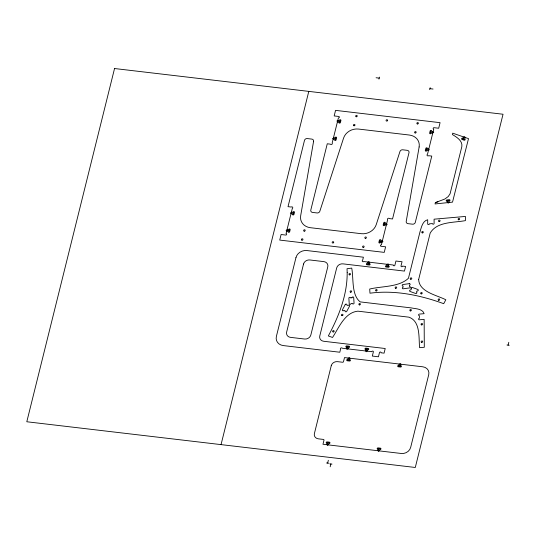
<?xml version="1.0" encoding="UTF-8"?>
<svg xmlns="http://www.w3.org/2000/svg" width="536" height="536" viewBox="0 0 536 536"><rect width="100%" height="100%" fill="white"/><g stroke="black" fill="none" stroke-linecap="round" stroke-linejoin="round"><path stroke-width="0.8" d="M221.046 444.612L308.79 91.388M288.904 231.666L289.406 229.649M293.219 214.279L293.721 212.269M335.335 139.802L335.838 137.792M339.656 122.422L340.152 120.412M378.945 79.12L379.448 77.104M346.45 348.722L346.799 347.328L346.457 347.288A0.797 0.69 -19.9 0 1 345.861 346.497A0.797 0.69 -19.9 0 1 346.799 345.894L349.016 346.156A0.797 0.69 -19.9 0 1 349.606 346.939A0.797 0.69 -19.9 0 1 348.668 347.549L347.978 348.903M367.984 262.037L367.294 263.39A0.797 0.69 -19.9 0 0 366.356 264A0.797 0.69 -19.9 0 0 366.952 264.784L369.163 265.045A0.797 0.69 -19.9 0 0 370.101 264.436A0.797 0.69 -19.9 0 0 369.505 263.652L369.163 263.612L369.512 262.218M347.033 349.546L347.737 346.718M368.225 264.215L368.929 261.394M326.799 444.719L327.148 443.326L326.806 443.285A0.797 0.69 -19.9 0 1 326.216 442.495A0.797 0.69 -19.9 0 1 327.148 441.892L329.365 442.153A0.797 0.69 -19.9 0 1 329.955 442.937A0.797 0.69 -19.9 0 1 329.017 443.54L328.327 444.9M348.333 358.035L347.643 359.388A0.797 0.69 -19.9 0 0 346.705 359.991A0.797 0.69 -19.9 0 0 347.301 360.782L349.512 361.043A0.797 0.69 -19.9 0 0 350.45 360.433A0.797 0.69 -19.9 0 0 349.861 359.649L349.519 359.609L349.861 358.216M327.382 445.543L328.086 442.716M348.581 360.212L349.278 357.385M379.642 242.339L380.145 240.329M383.964 224.959L384.459 222.943M327.637 463.104L328.34 460.277M330.176 466.802L330.88 463.982M429.684 89.68L430.18 87.669M365.572 350.973L365.914 349.573L365.572 349.532A0.797 0.69 -19.9 0 1 364.983 348.748A0.797 0.69 -19.9 0 1 365.921 348.145L368.132 348.407A0.797 0.69 -19.9 0 1 368.728 349.191A0.797 0.69 -19.9 0 1 367.79 349.794L367.1 351.147M387.099 264.288L386.416 265.642A0.797 0.69 -19.9 0 0 385.478 266.245A0.797 0.69 -19.9 0 0 386.067 267.035L388.278 267.29A0.797 0.69 -19.9 0 0 389.216 266.687A0.797 0.69 -19.9 0 0 388.627 265.903L388.285 265.863L388.633 264.469M366.148 351.797L366.852 348.97M387.347 266.466L388.051 263.638M426.08 150.482L426.576 148.472M430.395 133.102L430.897 131.086M377.786 450.716L378.128 449.322L377.786 449.282A0.797 0.69 -19.9 0 1 377.197 448.498A0.797 0.69 -19.9 0 1 378.135 447.888L380.346 448.15A0.797 0.69 -19.9 0 1 380.942 448.933A0.797 0.69 -19.9 0 1 380.004 449.543L379.314 450.897M399.313 364.031L398.63 365.385A0.797 0.69 -19.9 0 0 397.692 365.994A0.797 0.69 -19.9 0 0 398.282 366.778L400.499 367.039A0.797 0.69 -19.9 0 0 401.43 366.436A0.797 0.69 -19.9 0 0 400.841 365.646L400.499 365.606L400.848 364.212M378.369 451.54L379.066 448.719M399.561 366.215L400.265 363.388M508.095 345.13L508.798 342.303M435.366 202.601L435.031 203.948L452.531 202.132L468.511 138.63L452.732 133.176L452.391 134.549C456.679 137.129 462.87 140.854 461.811 146.737L450.066 193.824L448.203 196.571L444.847 199.024L435.366 202.601L437.905 201.878M463.72 136.975L462.709 138.154A0.797 0.69 -19.9 0 0 461.657 138.556A0.797 0.69 -19.9 0 0 462.005 139.461L464.029 140.204A0.797 0.69 -19.9 0 0 465.081 139.809A0.797 0.69 -19.9 0 0 464.732 138.898L465.134 137.464M463.365 139.179L464.806 136.513M446.97 200.605L449.235 200.37M376.091 77.747L379.2 78.109M429.932 88.674L433.041 89.043M337.781 120.453L339.389 120.319A0.797 0.69 -19.9 0 1 340.327 119.716A0.797 0.69 -19.9 0 1 340.916 120.499L340.42 122.51A0.797 0.69 -19.9 0 1 339.482 123.119A0.797 0.69 -19.9 0 1 338.893 122.335L337.432 121.84M433.115 131.668L431.661 131.179A0.797 0.69 -19.9 0 0 431.065 130.389A0.797 0.69 -19.9 0 0 430.133 130.998L429.631 133.008A0.797 0.69 -19.9 0 0 430.22 133.792A0.797 0.69 -19.9 0 0 431.158 133.189L432.773 133.062M336.796 121.049L339.904 121.417M430.643 132.091L433.751 132.459M333.459 137.832L335.074 137.705A0.797 0.69 -19.9 0 1 336.012 137.095A0.797 0.69 -19.9 0 1 336.601 137.886L336.099 139.896A0.797 0.69 -19.9 0 1 335.161 140.499A0.797 0.69 -19.9 0 1 334.571 139.715L333.117 139.226M428.8 149.048L427.339 148.559A0.797 0.69 -19.9 0 0 426.75 147.775A0.797 0.69 -19.9 0 0 425.812 148.378L425.309 150.395A0.797 0.69 -19.9 0 0 425.906 151.179A0.797 0.69 -19.9 0 0 426.844 150.576L428.452 150.442M332.481 138.435L335.59 138.797M426.328 149.477L429.437 149.839M291.343 212.31L292.958 212.176A0.797 0.69 -19.9 0 1 293.896 211.573A0.797 0.69 -19.9 0 1 294.485 212.357L293.989 214.373A0.797 0.69 -19.9 0 1 293.051 214.976A0.797 0.69 -19.9 0 1 292.455 214.192L291.001 213.697M386.684 223.525L385.23 223.036A0.797 0.69 -19.9 0 0 384.634 222.252A0.797 0.69 -19.9 0 0 383.696 222.855L383.2 224.865A0.797 0.69 -19.9 0 0 383.789 225.649A0.797 0.69 -19.9 0 0 384.727 225.046L386.342 224.919M290.365 212.906L293.473 213.274M384.212 223.954L387.32 224.316M287.028 229.689L288.636 229.562A0.797 0.69 -19.9 0 1 289.574 228.952A0.797 0.69 -19.9 0 1 290.17 229.743L289.668 231.753A0.797 0.69 -19.9 0 1 288.73 232.356A0.797 0.69 -19.9 0 1 288.14 231.572L286.68 231.083M382.369 240.912L380.908 240.416A0.797 0.69 -19.9 0 0 380.319 239.632A0.797 0.69 -19.9 0 0 379.381 240.235L378.878 242.252A0.797 0.69 -19.9 0 0 379.475 243.036A0.797 0.69 -19.9 0 0 380.406 242.433L382.021 242.299M286.043 230.292L289.152 230.654M379.897 241.334L383.005 241.703M367.12 264.087L369.338 264.349M386.242 266.338L388.453 266.6M506.989 345.003L509.2 345.264M346.625 346.591L348.842 346.852M365.746 348.842L367.957 349.097M347.469 360.085L349.686 360.346M398.456 366.081L400.667 366.343M326.98 442.589L329.191 442.85M377.96 448.585L380.171 448.846M326.531 462.97L328.749 463.231M329.774 463.848L331.985 464.109M462.354 138.811L464.384 139.548M448.94 202.501L449.255 201.067A0.797 0.69 -19.9 0 0 450.019 200.29A0.797 0.69 -19.9 0 0 449.222 199.673L446.95 199.908A0.797 0.69 -19.9 0 0 446.187 200.685A0.797 0.69 -19.9 0 0 446.984 201.302L447.339 201.268L447.372 202.662M448.103 200.491L448.176 203.318M333.714 242.44A0.797 0.69 -19.9 0 1 332.467 242.935A0.797 0.69 -19.9 0 1 332.588 241.756A0.797 0.69 -19.9 0 1 333.727 242.259M387.548 120.667A0.797 0.69 -19.9 0 1 386.228 120.881A0.797 0.69 -19.9 0 1 386.684 119.736A0.797 0.69 -19.9 0 1 387.615 120.493M347.181 272.409C347.375 294.901 338.792 316.401 328.34 335.938L332.541 337.472C338.926 327.731 344.675 312.481 357.901 311.168L408.881 317.165C420.666 321.278 418.623 337.68 419.594 347.676L424.298 347.268L424.15 319.376L419.447 319.791A0.864 0.744 -19.9 0 1 418.589 319.141A0.864 0.744 -19.9 0 1 419.373 318.284L419.353 315.61A0.864 0.744 -19.9 0 1 418.569 314.893A0.864 0.744 -19.9 0 1 419.413 314.089L424.117 313.681C422.576 308.562 415.474 308.863 411.186 307.899L360.205 301.895C351.248 295.021 353.747 278.157 351.723 268.094L347.033 268.724L347.181 272.409M418.656 279.457C419.139 292.053 436.82 295.095 445.825 299.765L443.708 303.684C420.264 295.142 394.952 289.889 369.974 293.199L369.699 289.038C381.96 286.023 398.864 287.323 408.459 278.258L419.976 231.9C421.363 227.505 422.469 221.053 427.681 219.74L427.701 223.927A0.864 0.744 -19.9 0 0 428.525 224.611A0.864 0.744 -19.9 0 0 429.403 223.84L432.411 223.579A0.864 0.744 -19.9 0 0 433.296 224.195A0.864 0.744 -19.9 0 0 434.106 223.365L434.086 219.184L465.422 216.437L465.442 220.618C453.798 222.829 436.94 221.422 430.173 233.1L418.656 279.457M313.587 141.31L300.663 215.794A12.831 11.089 -19.9 0 0 310.364 227.7L361.311 233.696A12.831 11.089 -19.9 0 0 376.212 224.685L399.977 151.474A2.385 2.064 -19.9 0 1 402.75 149.799L407.226 150.328A2.385 2.064 -19.9 0 1 409.008 152.68L392.54 218.969L389.391 218.594A1.059 0.918 -19.9 0 0 387.95 218.427A1.059 0.918 -19.9 0 0 387.622 219.74L381.377 244.885A0.797 0.69 -19.9 0 0 380.439 245.488A0.797 0.69 -19.9 0 0 381.036 246.279L385.618 246.815L384.238 252.376L279.725 240.081L281.105 234.52L285.695 235.056A0.797 0.69 -19.9 0 0 286.633 234.453A0.797 0.69 -19.9 0 0 286.036 233.669L292.288 208.517A1.059 0.918 -19.9 0 0 292.609 207.211A1.059 0.918 -19.9 0 0 291.169 207.037L288.026 206.668L304.488 140.385A2.385 2.064 -19.9 0 1 307.302 138.569L311.785 139.092A2.385 2.064 -19.9 0 1 313.587 141.31M419.139 146.958L406.208 221.442A2.385 2.064 -19.9 0 0 408.017 223.659L412.499 224.182A2.385 2.064 -19.9 0 0 415.306 222.366L431.775 156.083L428.626 155.708A1.059 0.918 -19.9 0 1 427.185 155.541A1.059 0.918 -19.9 0 1 427.514 154.227L433.758 129.082A0.797 0.69 -19.9 0 1 433.168 128.298A0.797 0.69 -19.9 0 1 434.106 127.695L438.696 128.231L440.076 122.67L335.556 110.369L334.176 115.937L338.765 116.473A0.797 0.69 -19.9 0 1 339.355 117.257A0.797 0.69 -19.9 0 1 338.417 117.866L332.173 143.012A1.059 0.918 -19.9 0 1 331.851 144.325A1.059 0.918 -19.9 0 1 330.404 144.151L327.262 143.782L310.793 210.072A2.385 2.064 -19.9 0 0 312.568 212.424L317.051 212.953A2.385 2.064 -19.9 0 0 319.825 211.278L343.583 138.067A12.831 11.089 -19.9 0 1 358.483 129.055L409.43 135.045A12.831 11.089 -19.9 0 1 419.139 146.958M114.543 68.528L26.8 421.758L415.293 467.472L503.036 114.242L114.543 68.528M295.959 257.615L276.382 336.42A9.286 8.027 -19.9 0 0 283.289 345.579L339.804 352.232L340.514 349.372A1.059 0.918 -19.9 0 1 340.842 348.058A1.059 0.918 -19.9 0 1 342.283 348.233L371.83 351.71A0.797 0.69 -19.9 0 1 372.768 351.1A0.797 0.69 -19.9 0 1 373.364 351.884L372.326 356.058L378.443 356.782L379.481 352.608A0.797 0.69 -19.9 0 1 380.419 352.005A0.797 0.69 -19.9 0 1 381.009 352.788L384.071 353.15L385.217 348.514L323.717 341.271A5.306 4.583 -19.9 0 1 319.764 336.039L336.695 267.9A5.306 4.583 -19.9 0 1 342.946 263.859L404.452 271.095L405.598 266.466L402.543 266.104A0.797 0.69 -19.9 0 1 401.605 266.707A0.797 0.69 -19.9 0 1 401.015 265.923L402.047 261.749L395.93 261.032L394.891 265.206A0.797 0.69 -19.9 0 1 393.96 265.809A0.797 0.69 -19.9 0 1 393.364 265.025L363.817 261.548A1.059 0.918 -19.9 0 1 362.376 261.374A1.059 0.918 -19.9 0 1 362.698 260.067L363.408 257.206L306.894 250.553A9.286 8.027 -19.9 0 0 295.959 257.615M303.557 264L286.626 332.139A5.306 4.583 -19.9 0 0 290.572 337.372L304.595 339.027A5.306 4.583 -19.9 0 0 310.846 334.987L327.771 266.848A5.306 4.583 -19.9 0 0 323.824 261.615L309.808 259.96A5.306 4.583 -19.9 0 0 303.557 264M331.261 365.686L314.391 433.597A5.306 4.583 -19.9 0 0 318.344 438.83L323.389 439.426A0.797 0.69 -19.9 0 1 323.985 440.21L322.974 444.27L401.283 453.483A7.96 6.881 -19.9 0 0 410.656 447.426L428.733 374.651A7.96 6.881 -19.9 0 0 422.817 366.798L344.507 357.586L343.502 361.639A0.797 0.69 -19.9 0 1 342.564 362.242L337.513 361.653A5.306 4.583 -19.9 0 0 331.261 365.686M345.244 304.549L342.43 309.761A0.864 0.744 -19.9 0 0 342.759 310.746A0.864 0.744 -19.9 0 0 343.904 310.377L345.191 310.853A0.864 0.744 -19.9 0 0 345.626 311.791A0.864 0.744 -19.9 0 0 346.738 311.349L349.559 306.136A0.864 0.744 -19.9 0 0 349.217 305.151A0.864 0.744 -19.9 0 0 348.078 305.52L346.792 305.051A0.864 0.744 -19.9 0 0 346.357 304.106A0.864 0.744 -19.9 0 0 345.244 304.549M411.393 288.81L410.743 290.01A0.864 0.744 -19.9 0 0 409.645 290.485A0.864 0.744 -19.9 0 0 410.04 291.443L415.621 293.487A0.864 0.744 -19.9 0 0 416.76 293.091A0.864 0.744 -19.9 0 0 416.459 292.1L417.108 290.901A0.864 0.744 -19.9 0 0 418.207 290.418A0.864 0.744 -19.9 0 0 417.812 289.46L412.218 287.417A0.864 0.75 -19.9 0 0 411.085 287.819A0.864 0.75 -19.9 0 0 411.387 288.81M409.243 283.665L402.985 284.509A0.864 0.744 -19.9 0 0 402.181 285.34A0.864 0.744 -19.9 0 0 403.012 286.016L403.099 287.289A0.864 0.744 -19.9 0 0 402.362 288.174A0.864 0.744 -19.9 0 0 403.26 288.783L409.524 287.939A0.864 0.744 -19.9 0 0 410.321 287.102A0.864 0.744 -19.9 0 0 409.491 286.432L409.41 285.159A0.864 0.744 -19.9 0 0 410.141 284.274A0.864 0.744 -19.9 0 0 409.243 283.665M351.998 297.735L350.557 297.929A0.864 0.744 -19.9 0 0 349.633 297.353A0.864 0.744 -19.9 0 0 348.869 298.21L349.224 303.758A0.864 0.744 -19.9 0 0 350.088 304.401A0.864 0.744 -19.9 0 0 350.926 303.59L352.36 303.396A0.864 0.744 -19.9 0 0 353.284 303.972A0.864 0.744 -19.9 0 0 354.055 303.108L353.693 297.56A0.864 0.744 -19.9 0 0 352.829 296.924A0.864 0.744 -19.9 0 0 351.998 297.735M421.732 342.35A0.797 0.69 -19.9 0 0 422.67 341.399A0.797 0.69 -19.9 0 0 421.35 341.224A0.797 0.69 -19.9 0 0 421.732 342.35M421.638 324.91A0.797 0.69 -19.9 0 0 422.576 323.958A0.797 0.69 -19.9 0 0 421.256 323.778A0.797 0.69 -19.9 0 0 421.638 324.91M410.402 310.907A0.797 0.69 -19.9 0 0 411.367 309.976A0.797 0.69 -19.9 0 0 410.06 309.761A0.797 0.69 -19.9 0 0 410.402 310.907M359.422 304.904A0.797 0.69 -19.9 0 0 360.386 303.972A0.797 0.69 -19.9 0 0 359.073 303.765A0.797 0.69 -19.9 0 0 359.422 304.904M349.532 274.874A0.797 0.69 -19.9 0 0 350.51 273.956A0.797 0.69 -19.9 0 0 349.211 273.728A0.797 0.69 -19.9 0 0 349.532 274.874M350.651 292.207A0.797 0.69 -19.9 0 0 351.629 291.289A0.797 0.69 -19.9 0 0 350.33 291.061A0.797 0.69 -19.9 0 0 350.651 292.207M342.002 315.637A0.797 0.69 -19.9 0 0 342.966 314.706A0.797 0.69 -19.9 0 0 341.66 314.498A0.797 0.69 -19.9 0 0 342.002 315.637M333.178 331.958A0.797 0.69 -19.9 0 0 334.142 331.027A0.797 0.69 -19.9 0 0 332.836 330.812A0.797 0.69 -19.9 0 0 333.178 331.958M438.723 300.281A0.797 0.69 -19.9 0 0 439.688 299.356A0.797 0.69 -19.9 0 0 438.381 299.142A0.797 0.69 -19.9 0 0 438.723 300.281M421.222 293.889A0.797 0.69 -19.9 0 0 422.187 292.958A0.797 0.69 -19.9 0 0 420.881 292.743A0.797 0.69 -19.9 0 0 421.222 293.889M395.709 288.301A0.797 0.69 -19.9 0 0 396.687 287.383A0.797 0.69 -19.9 0 0 395.387 287.149A0.797 0.69 -19.9 0 0 395.709 288.301M376.138 290.927A0.797 0.69 -19.9 0 0 377.123 290.01A0.797 0.69 -19.9 0 0 375.816 289.782A0.797 0.69 -19.9 0 0 376.138 290.927M410.804 279.249A0.797 0.69 -19.9 0 0 411.769 278.318A0.797 0.69 -19.9 0 0 410.455 278.104A0.797 0.69 -19.9 0 0 410.804 279.249M422.314 232.892A0.797 0.69 -19.9 0 0 423.279 231.961A0.797 0.69 -19.9 0 0 421.973 231.753A0.797 0.69 -19.9 0 0 422.314 232.892M439.111 221.515A0.797 0.69 -19.9 0 0 440.049 220.557A0.797 0.69 -19.9 0 0 438.729 220.383A0.797 0.69 -19.9 0 0 439.111 221.515M458.709 219.794A0.797 0.69 -19.9 0 0 459.647 218.842A0.797 0.69 -19.9 0 0 458.334 218.668A0.797 0.69 -19.9 0 0 458.709 219.794M365.385 238.359A0.797 0.69 -19.9 0 0 366.349 237.435A0.797 0.69 -19.9 0 0 365.043 237.22A0.797 0.69 -19.9 0 0 365.385 238.359M301.962 240.175A0.797 0.69 -19.9 0 0 302.934 239.244A0.797 0.69 -19.9 0 0 301.621 239.029A0.797 0.69 -19.9 0 0 301.962 240.175M304.22 231.163A0.797 0.69 -19.9 0 0 305.165 230.219A0.797 0.69 -19.9 0 0 303.852 230.031A0.797 0.69 -19.9 0 0 304.22 231.163M363.147 247.371A0.797 0.69 -19.9 0 0 364.112 246.446A0.797 0.69 -19.9 0 0 362.805 246.232A0.797 0.69 -19.9 0 0 363.147 247.371M415.179 132.968A0.797 0.69 -19.9 0 0 416.144 132.037A0.797 0.69 -19.9 0 0 414.837 131.829A0.797 0.69 -19.9 0 0 415.179 132.968M356.239 116.761A0.797 0.69 -19.9 0 0 357.204 115.83A0.797 0.69 -19.9 0 0 355.897 115.615A0.797 0.69 -19.9 0 0 356.239 116.761M354.001 125.766A0.797 0.69 -19.9 0 0 354.966 124.841A0.797 0.69 -19.9 0 0 353.66 124.627A0.797 0.69 -19.9 0 0 354.001 125.766M417.417 123.957A0.797 0.69 -19.9 0 0 418.382 123.025A0.797 0.69 -19.9 0 0 417.075 122.818A0.797 0.69 -19.9 0 0 417.417 123.957"/></g></svg>
